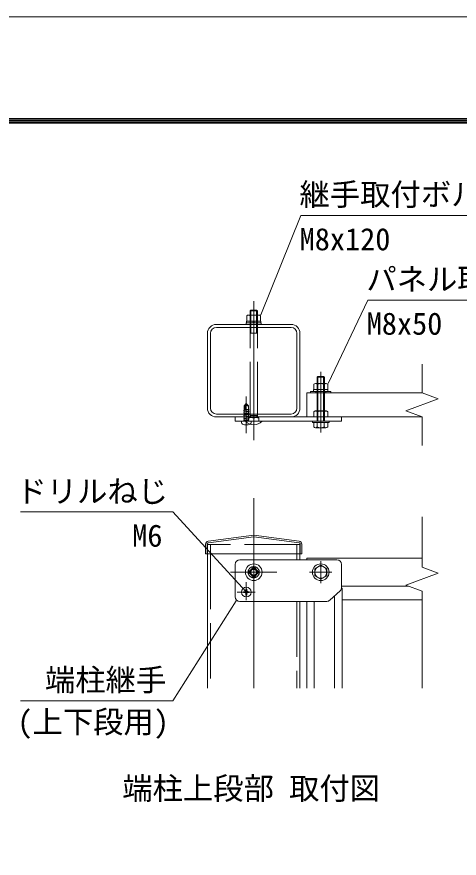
# Model space of a CAD drawing. Units: millimetres, scale not verified. Extents: x -4198 to 4202, y -2969 to 2971.
# Drawn here: x 535 to 1492, y 1153 to 2971 of the extents above; entities that cross this region are included whole.
import ezdxf
from ezdxf.enums import TextEntityAlignment as Align

# ---------------------------------------------------------------- set-up
doc = ezdxf.new("R2010")
doc.units = ezdxf.units.MM
doc.header["$LTSCALE"] = 20
doc.linetypes.add('DASHED', pattern=[7.5, 6, -1.5])
doc.linetypes.add('USER1', pattern=[50.8, 31.75, -6.35, 6.35, -6.35])
for name, color, linetype, lineweight in [('0-0_D-TTL', 2, 'Continuous', 18), ('0-4_D-BMK', 2, 'USER1', 13), ('0-6_D-STR1', 1, 'Continuous', 18), ('0-7_D-STR3', 3, 'Continuous', 13), ('0-8_D-STR-DIM', 7, 'Continuous', 9), ('0-E_Defpoints', 8, 'DASHED', 18)]:
    doc.layers.add(name, color=color, linetype=linetype, lineweight=lineweight)
doc.layers.add('0-C_D-STR-TXT', color=7, linetype='Continuous')
doc.styles.add('ＭＳ ゴシック', font='')
doc.styles.get('ＭＳ ゴシック').set_extended_font_data('MS Gothic')

msp = doc.modelspace()

# ---------------------------------------------------------------- linework, layer by layer
at = {"layer": '0-0_D-TTL'}
for points in [[(-4198.28, 2970.65), (4201.72, 2970.65), (4201.72, -2969.35), (-4198.28, -2969.35)], [(-3928.28, 2750.65), (3931.72, 2750.65), (3931.72, -2749.35), (-3928.28, -2749.35)], [(-3925.78, 2748.15), (3929.22, 2748.15), (3929.22, -2746.85), (-3925.78, -2746.85)], [(-3923.28, 2745.65), (3926.72, 2745.65), (3926.72, -2744.35), (-3923.28, -2744.35)], [(-3920.78, 2743.15), (3924.22, 2743.15), (3924.22, -2741.85), (-3920.78, -2741.85)], [(-3918.28, 2740.65), (3921.72, 2740.65), (3921.72, -2739.35), (-3918.28, -2739.35)]]:
    msp.add_lwpolyline(points, close=True, dxfattribs=at)
at = {"layer": '0-4_D-BMK'}
for p, q in [((1047.76, 2356.02), (1047.76, 2056.02)), ((1192.76, 2203.82), (1192.76, 2072.82)), ((1031.76, 2150.32), (1031.76, 2071.32)), ((1047.76, 2121.02), (1047.76, 2082.02)), ((1047.76, 1930.65), (1047.76, 1520.15)), ((1047.76, 1787.9), (1047.76, 1753.4)), ((1192.76, 1746.65), (1192.76, 1794.65)), ((997.76, 1770.65), (1097.76, 1770.65)), ((1062.01, 1770.65), (1033.51, 1770.65)), ((1216.76, 1770.65), (1168.76, 1770.65)), ((1031.76, 1749.15), (1031.76, 1710.15)), ((1051.26, 1727.65), (1012.26, 1727.65))]:
    msp.add_line(p, q, dxfattribs=at)
at = {"layer": '0-6_D-STR1'}
for p, q in [((966.96, 2306.02), (1128.56, 2306.02)), ((966.96, 2299.62), (1128.56, 2299.62)), ((947.76, 2125.22), (947.76, 2286.82)), ((954.16, 2125.22), (954.16, 2286.82)), ((1141.36, 2286.82), (1141.36, 2125.22)), ((1147.76, 2286.82), (1147.76, 2125.22)), ((1162.76, 2158.02), (1411.76, 2158.02)), ((1162.76, 2106.02), (1162.76, 2158.02)), ((1128.56, 2112.42), (966.96, 2112.42)), ((1128.56, 2106.02), (966.96, 2106.02)), ((1162.76, 2106.02), (1411.76, 2106.02)), ((949.31, 1837.39), (1047.76, 1850.65)), ((1047.76, 1850.65), (1146.21, 1837.39)), ((943.76, 1831.05), (943.76, 1810.65)), ((1151.76, 1831.05), (1151.76, 1810.65)), ((943.76, 1810.65), (1151.76, 1810.65)), ((947.76, 1810.65), (947.76, 1520.15)), ((1147.76, 1810.65), (1147.76, 1797.65)), ((1162.76, 1800.65), (1411.76, 1800.65)), ((1162.76, 1800.65), (1162.76, 1797.65)), ((1237.76, 1740.65), (1382.5, 1740.65)), ((1238.76, 1710.65), (1411.76, 1710.65)), ((1147.76, 1707.65), (1147.76, 1520.15))]:
    msp.add_line(p, q, dxfattribs=at)
at = {"layer": '0-6_D-STR1', "linetype": 'DASHED'}
for p, q in [((946.96, 1810.65), (946.96, 1831.05)), ((954.16, 1810.65), (954.16, 1830.65)), ((1141.36, 1830.65), (1141.36, 1797.65)), ((1148.56, 1831.05), (1148.56, 1810.65)), ((954.16, 1810.65), (954.16, 1520.15)), ((1141.36, 1707.65), (1141.36, 1520.15))]:
    msp.add_line(p, q, dxfattribs=at)
for points in [[(949.73, 1834.22), (1047.76, 1847.42), (1145.79, 1834.22)], [(1147.76, 1810.65), (1147.76, 1830.65), (947.76, 1830.65), (947.76, 1810.65)]]:
    msp.add_lwpolyline(points, dxfattribs=at)
msp.add_circle((1047.76, 1770.65), 12, dxfattribs=at)
at = {"layer": '0-6_D-STR1'}
for centre, radius, start, end in [((966.96, 2286.82), 19.2, 90, 180), ((966.96, 2286.82), 12.8, 90, 180), ((1128.56, 2286.82), 19.2, 0, 90), ((1128.56, 2286.82), 12.8, 0, 90), ((966.96, 2125.22), 19.2, 180, 270), ((966.96, 2125.22), 12.8, 180, 270), ((1128.56, 2125.22), 19.2, 270, 0), ((1128.56, 2125.22), 12.8, 270, 0), ((950.16, 1831.05), 6.4, 97.6668, 180), ((1145.36, 1831.05), 6.4, 0, 82.3332)]:
    msp.add_arc(centre, radius, start, end, dxfattribs=at)
at = {"layer": '0-6_D-STR1', "linetype": 'DASHED'}
for centre, start, end in [((950.16, 1831.05), 97.6668, 180), ((1145.36, 1831.05), 0, 82.3332)]:
    msp.add_arc(centre, 3.2, start, end, dxfattribs=at)
at = {"layer": '0-7_D-STR3'}
for p, q in [((1039.76, 2335.42), (1041.36, 2337.02)), ((1055.76, 2335.42), (1039.76, 2335.42)), ((1039.76, 2335.42), (1039.76, 2326.22)), ((1054.16, 2337.02), (1041.36, 2337.02)), ((1041.36, 2337.02), (1041.36, 2326.22)), ((1055.76, 2335.42), (1054.16, 2337.02)), ((1054.16, 2337.02), (1054.16, 2326.22)), ((1055.76, 2335.42), (1055.76, 2326.22)), ((1032.76, 2313.22), (1032.76, 2324.82)), ((1032.76, 2313.22), (1062.76, 2313.22)), ((1036.2, 2326.22), (1059.29, 2326.22)), ((1039.76, 2326.22), (1039.76, 2313.22)), ((1040.26, 2313.22), (1040.26, 2324.82)), ((1041.36, 2326.22), (1041.36, 2313.22)), ((1046.76, 2313.22), (1046.76, 2309.22)), ((1048.76, 2313.22), (1048.76, 2309.22)), ((1054.16, 2326.22), (1054.16, 2313.22)), ((1055.26, 2313.22), (1055.26, 2324.82)), ((1055.76, 2326.22), (1055.76, 2313.22)), ((1062.76, 2313.22), (1062.76, 2324.82)), ((1184.76, 2191.82), (1186.76, 2193.82)), ((1184.76, 2178.22), (1184.76, 2191.82)), ((1186.76, 2193.82), (1198.76, 2193.82)), ((1186.76, 2178.22), (1186.76, 2193.82)), ((1198.76, 2178.22), (1198.76, 2193.82)), ((1200.76, 2178.22), (1200.76, 2191.82)), ((1208.16, 2165.22), (1177.36, 2165.22)), ((1177.36, 2161.22), (1177.36, 2165.22)), ((1177.76, 2165.22), (1177.76, 2176.82)), ((1177.76, 2165.22), (1207.76, 2165.22)), ((1181.2, 2178.22), (1204.29, 2178.22)), ((1185.26, 2165.22), (1185.26, 2176.82)), ((1200.26, 2165.22), (1200.26, 2176.82)), ((1207.76, 2165.22), (1207.76, 2176.82)), ((1208.16, 2161.22), (1208.16, 2165.22)), ((1214.76, 2161.22), (1170.76, 2161.22)), ((1170.76, 2158.02), (1170.76, 2161.22)), ((1170.76, 2158.02), (1170.76, 2161.22)), ((1208.16, 2161.22), (1177.36, 2161.22)), ((1181.76, 2158.02), (1181.76, 2161.22)), ((1203.76, 2158.02), (1203.76, 2161.22)), ((1214.76, 2158.02), (1214.76, 2161.22)), ((1214.76, 2158.02), (1214.76, 2161.22)), ((1031.76, 2135.02), (1026.96, 2130.22)), ((1026.96, 2122.02), (1031.76, 2135.02)), ((1026.96, 2120.58), (1026.96, 2130.22)), ((1031.76, 2135.02), (1036.56, 2130.22)), ((1036.56, 2122.02), (1036.56, 2130.22)), ((1025.76, 2120), (1026.96, 2120.58)), ((1037.76, 2118.18), (1025.76, 2116.38)), ((1025.76, 2116.38), (1026.96, 2116.97)), ((1025.76, 2116.38), (1026.96, 2116.16)), ((1025.76, 2112.77), (1026.96, 2113.35)), ((1037.76, 2110.95), (1025.76, 2109.16)), ((1025.76, 2109.16), (1026.96, 2109.74)), ((1025.76, 2109.16), (1026.96, 2108.93)), ((1026.96, 2122.02), (1036.56, 2122.02)), ((1036.56, 2122.02), (1026.96, 2120.58)), ((1036.56, 2121.21), (1026.96, 2119.77)), ((1026.96, 2116.97), (1026.96, 2119.77)), ((1036.56, 2118.4), (1026.96, 2116.97)), ((1036.56, 2117.59), (1026.96, 2116.16)), ((1026.96, 2113.35), (1026.96, 2116.16)), ((1036.56, 2114.79), (1026.96, 2113.35)), ((1036.56, 2113.98), (1026.96, 2112.54)), ((1026.96, 2109.74), (1026.96, 2112.54)), ((1036.56, 2111.17), (1026.96, 2109.74)), ((1036.56, 2110.37), (1026.96, 2108.93)), ((1026.96, 2106.13), (1026.96, 2108.93)), ((1036.56, 2122.02), (1037.76, 2121.79)), ((1036.56, 2121.21), (1037.76, 2121.79)), ((1036.56, 2118.4), (1036.56, 2121.21)), ((1036.56, 2118.4), (1037.76, 2118.18)), ((1036.56, 2117.59), (1037.76, 2118.18)), ((1036.56, 2114.79), (1036.56, 2117.59)), ((1036.56, 2114.79), (1037.76, 2114.56)), ((1036.56, 2113.98), (1037.76, 2114.56)), ((1036.56, 2111.17), (1036.56, 2113.98)), ((1036.56, 2111.17), (1037.76, 2110.95)), ((1036.56, 2110.37), (1037.76, 2110.95)), ((1036.56, 2107.56), (1036.56, 2110.37)), ((1021.26, 2097.02), (1042.26, 2097.02)), ((1021.26, 2094.2), (1021.26, 2097.02)), ((1025.76, 2105.54), (1026.96, 2106.13)), ((1025.76, 2101.93), (1026.96, 2102.51)), ((1025.76, 2098.31), (1026.96, 2098.9)), ((1036.56, 2107.56), (1026.96, 2106.13)), ((1036.56, 2106.75), (1026.96, 2105.32)), ((1026.96, 2102.51), (1026.96, 2105.32)), ((1036.56, 2103.95), (1026.96, 2102.51)), ((1036.56, 2103.14), (1026.96, 2101.7)), ((1026.96, 2098.9), (1026.96, 2101.7)), ((1036.56, 2100.33), (1026.96, 2098.9)), ((1036.56, 2099.52), (1026.96, 2098.09)), ((1026.96, 2097.02), (1026.96, 2098.09)), ((1065.76, 2097.02), (1029.76, 2097.02)), ((1036.56, 2107.56), (1037.76, 2107.34)), ((1036.56, 2106.75), (1037.76, 2107.34)), ((1036.56, 2103.95), (1036.56, 2106.75)), ((1036.56, 2103.95), (1037.76, 2103.72)), ((1036.56, 2103.14), (1037.76, 2103.72)), ((1036.56, 2100.33), (1036.56, 2103.14)), ((1036.56, 2100.33), (1037.76, 2100.11)), ((1036.56, 2099.52), (1037.76, 2100.11)), ((1036.56, 2097.02), (1036.56, 2099.52)), ((1042.26, 2094.2), (1042.26, 2097.02)), ((1207.76, 2106.02), (1177.76, 2106.02)), ((1177.76, 2106.02), (1207.76, 2106.02)), ((1177.76, 2084.98), (1177.76, 2093.82)), ((1207.76, 2093.82), (1177.76, 2093.82)), ((1185.24, 2084.98), (1185.24, 2093.82)), ((1200.28, 2084.98), (1200.28, 2093.82)), ((1207.76, 2084.98), (1207.76, 2093.82)), ((1204.02, 2082.82), (1181.5, 2082.82)), ((1007.76, 1787.65), (1007.76, 1717.65)), ((1017.76, 1797.65), (1227.76, 1797.65)), ((1192.76, 1785.65), (1179.76, 1778.16)), ((1192.76, 1785.65), (1205.76, 1778.16)), ((1237.76, 1787.65), (1237.76, 1737.93)), ((1179.76, 1778.16), (1179.76, 1763.13)), ((1205.76, 1778.16), (1205.76, 1763.13)), ((1192.76, 1755.65), (1179.76, 1763.13)), ((1192.76, 1755.65), (1205.76, 1763.13)), ((1028.05, 1728.48), (1025.46, 1728.44)), ((1025.46, 1728.44), (1025.46, 1726.86)), ((1030.97, 1733.95), (1030.92, 1731.35)), ((1030.97, 1733.95), (1032.55, 1733.95)), ((1032.55, 1733.95), (1032.6, 1731.35)), ((1212.64, 1710.31), (1234.55, 1730.59)), ((1237.6, 1736.15), (1238.76, 1736.15)), ((1238.76, 1520.15), (1238.76, 1736.15)), ((1028.05, 1726.81), (1025.46, 1726.86)), ((1030.97, 1721.35), (1030.92, 1723.94)), ((1035.47, 1726.81), (1038.06, 1726.86)), ((1222.76, 1520.15), (1222.76, 1719.68)), ((1205.84, 1707.65), (1017.76, 1707.65)), ((1162.76, 1520.15), (1162.76, 1707.65)), ((1178.76, 1520.15), (1178.76, 1707.65))]:
    msp.add_line(p, q, dxfattribs=at)
at = {"layer": '0-7_D-STR3', "linetype": 'DASHED'}
for p, q in [((1039.76, 2105.02), (1039.76, 2326.22)), ((1041.36, 2287.02), (1041.36, 2313.22)), ((1054.16, 2287.02), (1054.16, 2313.22)), ((1055.76, 2105.02), (1055.76, 2326.22)), ((1055.76, 2287.02), (1039.76, 2287.02)), ((1184.76, 2178.22), (1184.76, 2097.02)), ((1186.76, 2178.22), (1186.76, 2097.02)), ((1198.76, 2178.22), (1198.76, 2097.02)), ((1200.76, 2178.22), (1200.76, 2097.02)), ((1055.76, 2109.42), (1039.76, 2109.42)), ((1039.76, 2105.02), (1041.36, 2109.42)), ((1055.76, 2105.02), (1054.16, 2109.42)), ((1177.76, 2106.02), (1177.76, 2117.62)), ((1177.76, 2106.02), (1177.76, 2117.62)), ((1181.2, 2119.02), (1204.29, 2119.02)), ((1204.32, 2119.02), (1181.23, 2119.02)), ((1185.26, 2106.02), (1185.26, 2117.62)), ((1185.26, 2106.02), (1185.26, 2117.62)), ((1200.26, 2106.02), (1200.26, 2117.62)), ((1200.26, 2106.02), (1200.26, 2117.62)), ((1207.76, 2106.02), (1207.76, 2117.62)), ((1207.76, 2106.02), (1207.76, 2117.62)), ((1036.46, 2103.82), (1038.54, 2105.02)), ((1036.46, 2097.02), (1036.46, 2103.82)), ((1056.98, 2105.02), (1038.54, 2105.02)), ((1059.06, 2103.82), (1056.98, 2105.02)), ((1059.06, 2097.02), (1059.06, 2103.82)), ((1036.45, 1770.65), (1047.76, 1781.96)), ((1059.07, 1770.65), (1047.76, 1781.96)), ((1047.76, 1759.33), (1036.45, 1770.65)), ((1047.76, 1759.33), (1059.07, 1770.65))]:
    msp.add_line(p, q, dxfattribs=at)
at = {"layer": '0-7_D-STR3', "color": 7, "lineweight": 9}
for p, q in [((1411.76, 1630.15), (1411.96, 1630.15)), ((1411.76, 1586.15), (1411.96, 1586.15)), ((1411.76, 1542.15), (1411.96, 1542.15))]:
    msp.add_line(p, q, dxfattribs=at)
at = {"layer": '0-7_D-STR3'}
for points in [[(1031.76, 2306.02), (1031.76, 2309.22), (1063.76, 2309.22), (1063.76, 2306.02)], [(1063.16, 2309.22), (1032.36, 2309.22), (1032.36, 2313.22), (1063.16, 2313.22)], [(1007.76, 2106.02), (1237.76, 2106.02), (1237.76, 2097.02), (1007.76, 2097.02)], [(1174.76, 2097.02), (1210.76, 2097.02), (1210.76, 2093.82), (1174.76, 2093.82)]]:
    msp.add_lwpolyline(points, close=True, dxfattribs=at)
for points in [[(1184.76, 2191.82), (1200.76, 2191.82), (1198.76, 2193.82)], [(1037.76, 2121.79), (1025.76, 2120), (1026.96, 2119.77)], [(1037.76, 2114.56), (1025.76, 2112.77), (1026.96, 2112.54)], [(1037.76, 2107.34), (1025.76, 2105.54), (1026.96, 2105.32)], [(1037.76, 2103.72), (1025.76, 2101.93), (1026.96, 2101.7)], [(1037.76, 2100.11), (1025.76, 2098.31), (1026.96, 2098.09)], [(1035.47, 1728.48), (1038.06, 1728.44), (1038.06, 1726.86)], [(1030.97, 1721.35), (1032.55, 1721.35), (1032.6, 1723.94)]]:
    msp.add_lwpolyline(points, dxfattribs=at)
for centre, radius in [((1047.76, 1770.65), 18), ((1192.76, 1770.65), 18), ((1192.76, 1770.65), 13), ((1031.76, 1727.65), 10.5)]:
    msp.add_circle(centre, radius, dxfattribs=at)
at = {"layer": '0-7_D-STR3', "linetype": 'DASHED'}
for radius in [8, 6.4]:
    msp.add_circle((1047.76, 1770.65), radius, dxfattribs=at)
at = {"layer": '0-7_D-STR3'}
for centre, radius, start, end in [((1036.51, 2320.53), 5.7, 48.83491, 131.16509), ((1047.76, 2305.43), 20.79, 68.85295, 111.14705), ((1059.01, 2320.52), 5.7, 48.86505, 131.13495), ((1181.51, 2172.53), 5.7, 48.83491, 131.16509), ((1192.76, 2157.43), 20.79, 68.85295, 111.14705), ((1204.01, 2172.52), 5.7, 48.86505, 131.13495), ((1016.72, 2133.18), 15.15, 312.52526, 358.92806), ((1035.7, 2134.16), 4.03, 167.71483, 282.28517), ((1025.26, 2094.2), 4, 180, 246.03052), ((1047.76, 2113.27), 24.25, 222.07502, 317.92498), ((1038.26, 2094.2), 4, 293.96948, 0), ((1031.76, 2108.82), 20, 246.03052, 293.96948), ((1181.5, 2087.14), 4.32, 210, 330), ((1192.76, 2096.97), 14.16, 237.93138, 302.06862), ((1204.02, 2087.14), 4.32, 210, 330), ((1017.76, 1787.65), 10, 90, 180), ((1227.76, 1787.65), 10, 0, 90), ((1027.95, 1731.46), 2.98, 270, 0), ((1035.57, 1731.46), 2.98, 180, 270), ((1227.76, 1737.93), 10, 312.78277, 0), ((1017.76, 1717.65), 10, 180, 270), ((1027.95, 1723.84), 2.98, 0, 90), ((1035.57, 1723.84), 2.98, 90, 180), ((1205.84, 1717.65), 10, 270, 312.78277)]:
    msp.add_arc(centre, radius, start, end, dxfattribs=at)
at = {"layer": '0-7_D-STR3', "linetype": 'DASHED'}
for centre, radius, start, end in [((1181.51, 2113.33), 5.7, 48.83491, 131.16509), ((1181.51, 2113.32), 5.7, 48.86505, 131.13495), ((1192.76, 2098.23), 20.79, 68.85295, 111.14705), ((1192.76, 2098.23), 20.79, 68.85295, 111.14705), ((1204.01, 2113.33), 5.7, 48.83491, 131.16509), ((1204.01, 2113.32), 5.7, 48.86505, 131.13495), ((1042.11, 2091.01), 13.99, 66.18668, 113.81332), ((1053.41, 2091.12), 13.9, 66.0128, 113.9872)]:
    msp.add_arc(centre, radius, start, end, dxfattribs=at)
at = {"layer": '0-8_D-STR-DIM'}
for points in [[(1973.55, 2541.58), (1149.62, 2541.58), (1063.5, 2326.67)], [(2058.55, 2358.58), (1294.62, 2358.58), (1208.62, 2178.62)], [(1411.76, 2044.25), (1411.76, 2106.71), (1376.52, 2119.54), (1447, 2145.19), (1411.76, 2158.02), (1411.76, 2220.19)], [(543.24, 1901.08), (872.64, 1901.08), (1030.41, 1729.12)], [(1411.76, 1520.15), (1411.76, 1729.99), (1376.52, 1742.82), (1447, 1768.47), (1411.76, 1781.3), (1411.76, 1890.65)], [(543.24, 1492.81), (872.64, 1492.81), (1009.62, 1708.89)]]:
    msp.add_lwpolyline(points, dxfattribs=at)
at = {"layer": '0-E_Defpoints'}
msp.add_line((1214.76, 2158.02), (1170.76, 2158.02), dxfattribs=at)

# ---------------------------------------------------------------- texts
at = {"layer": '0-C_D-STR-TXT', "style": 'ＭＳ ゴシック'}
for s, p in [('継手取付ボルト(角根B.N.SW)', (1146.82, 2548.42)), ('M8x120', (1147.07, 2451.75)), ('パネル取付ボルト(B.N.SW)', (1291.32, 2365.17)), ('M8x50', (1292.07, 2269.32)), ('ドリルねじ', (534.6, 1906.88)), ('M6', (785.06, 1811.25)), ('端柱継手', (596.3, 1499.41)), ('(上下段用)', (536.71, 1408.83)), ('端柱上段部 取付図', (763.51, 1265.18))]:
    msp.add_text(s, height=48.09, dxfattribs=at).set_placement(p, align=Align.BOTTOM_LEFT)

doc.saveas('drawing.dxf')
